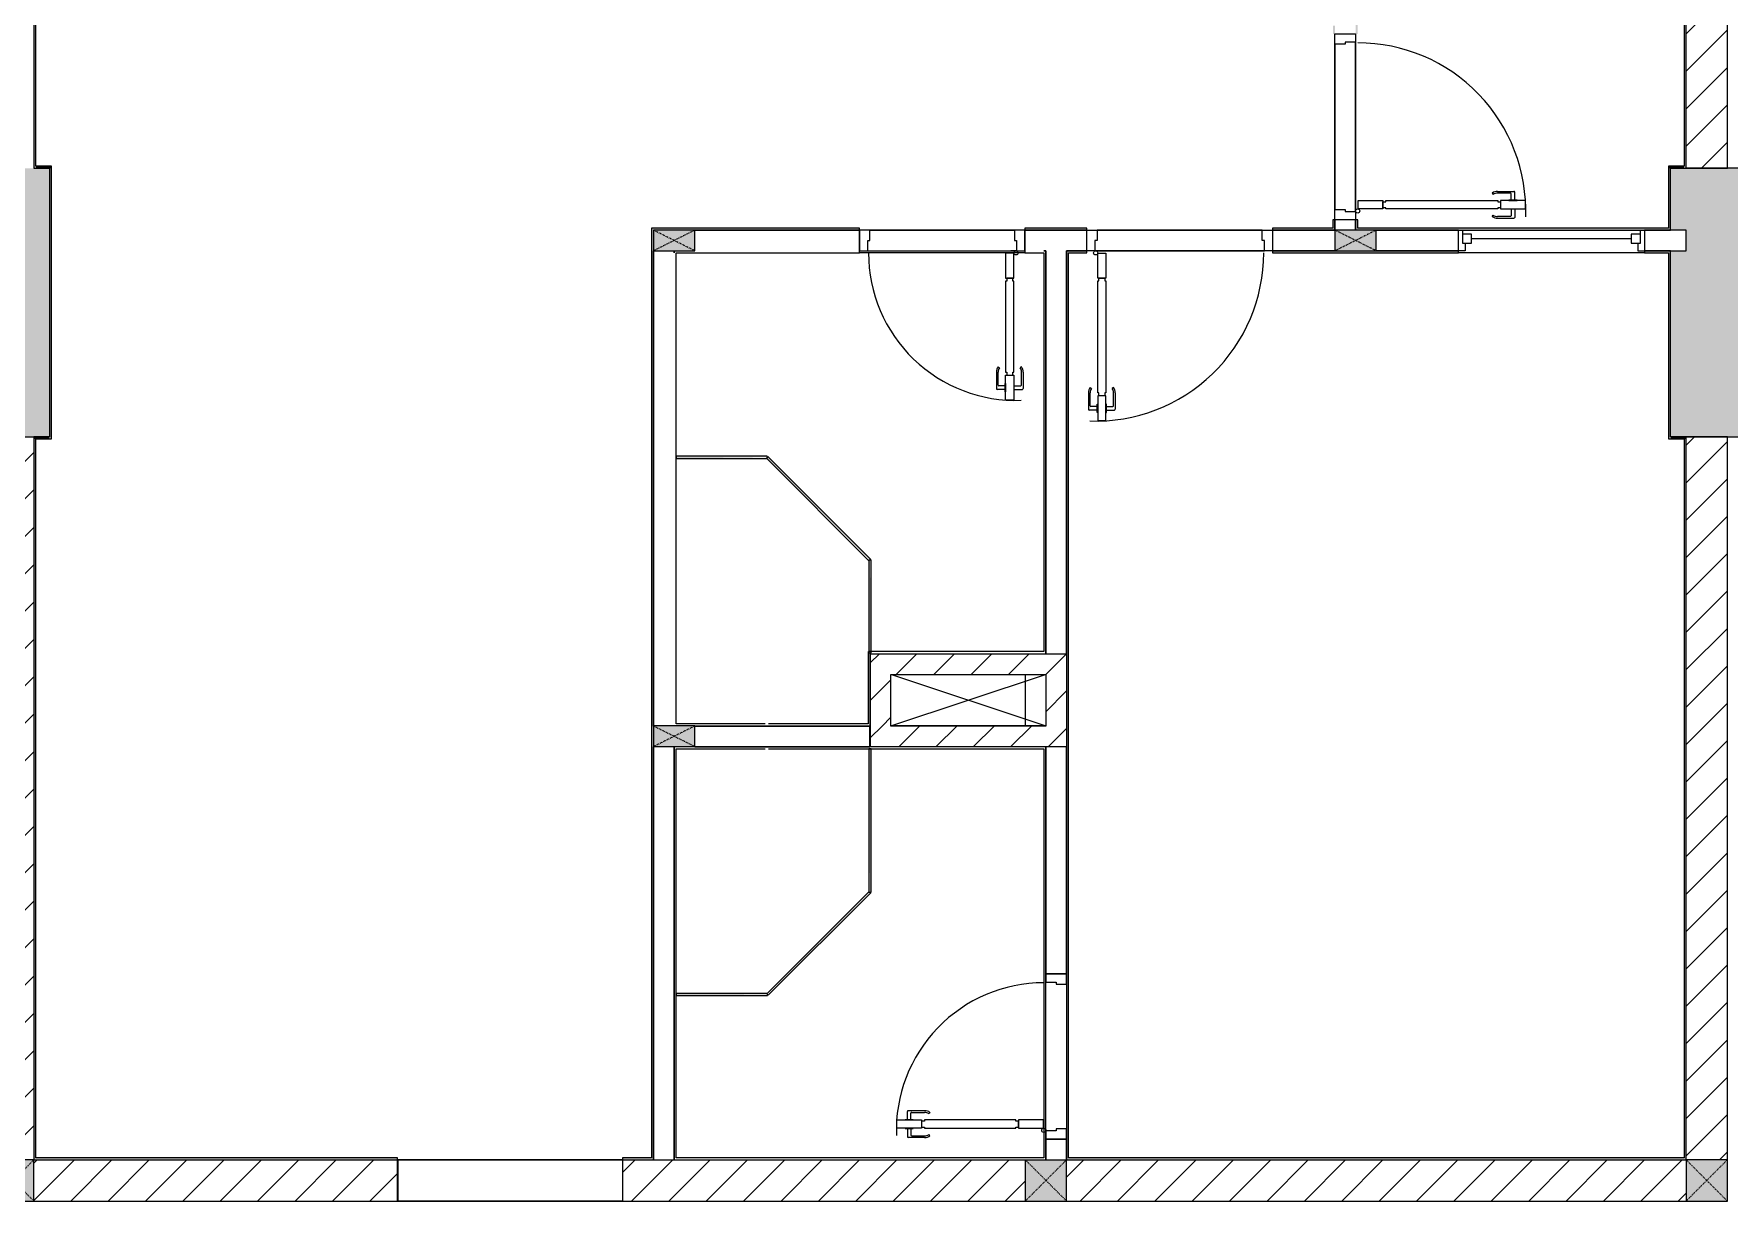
# Model space of a CAD drawing. Header units: millimetres. Extents: x 31499 to 223976, y 3719 to 80291.
# Drawn here: x 165874 to 174082, y 35537 to 41187 of the extents above; entities that cross this region are included whole.
import ezdxf

# ---------------------------------------------------------------- set-up
doc = ezdxf.new("R2010")
doc.units = ezdxf.units.MM
doc.linetypes.add('IMPORT-Dash _2_', pattern=[6, 3, -3])
for name, color, linetype, lineweight in [('0-2', 170, 'Continuous', 9), ('A-DETL-GENF-7', 170, 'Continuous', 9), ('A-DOOR-2', 170, 'Continuous', 9), ('A-FLOR-1', 170, 'Continuous', 9), ('A-GLAZ-5', 170, 'Continuous', 9), ('A-GLAZ-CURT-3', 170, 'Continuous', 9), ('A-WALL-1', 170, 'Continuous', 9), ('A-WALL-PATT-3', 170, 'Continuous', 9), ('A_1404_dwg-1', 170, 'Continuous', 9), ('I-WALL', 170, 'Continuous', 9), ('I-WALL-1', 170, 'Continuous', 9), ('S-COLS-1', 170, 'Continuous', 9), ('S-COLS-12', 170, 'IMPORT-Dash _2_', 9), ('S-COLS-2', 170, 'Continuous', 9), ('S-COLS-4', 170, 'Continuous', 9), ('S-COLS-HDLN-1', 170, 'IMPORT-Dash _2_', 9)]:
    doc.layers.add(name, color=color, linetype=linetype, lineweight=lineweight)
pattern_1 = [(45, (0, 0), (-90.50967, 90.50967), [])]

# ---------------------------------------------------------------- blocks, each defined once
blk = doc.blocks.new('A_1404_dwg_NCV_TKTC_KET CAU_rvt-1-TKTC_MB HOÀN THIỆN SÀN TẦNG 3-4-4819833-KeyPlan-CH2A_Tầng 3 - Tầng 8')
at = {"layer": 'S-COLS-1'}
for points in [[(69252.5, 39236.9), (69327.6, 39236.9), (69327.6, 40536.9), (68977.6, 40536.9), (68977.6, 39236.9), (69052.6, 39236.9)], [(77252.6, 39236.9), (77527.6, 39236.9), (77527.6, 40536.9), (77177.6, 40536.9), (77177.6, 40236.9), (77252.6, 40236.9), (77252.6, 40136.9), (77177.6, 40136.9), (77177.6, 39236.9)]]:
    blk.add_hatch(color=256, dxfattribs=at).paths.add_polyline_path(points)
at = {"layer": 'A-FLOR-1', "flags": 128}
blk.add_lwpolyline([(74052.6, 38086.9), (74052.6, 37837.4), (73402.6, 37837.4)], dxfattribs=at)
at = {"layer": 'S-COLS-2'}
blk.add_line((69052.6, 39236.9), (69252.6, 39236.9), dxfattribs=at)
at = {"layer": 'S-COLS-2', "flags": 128}
blk.add_lwpolyline([(77252.6, 39236.9), (77527.6, 39236.9), (77527.6, 40536.9), (77252.6, 40536.9)], dxfattribs=at)
blk = doc.blocks.new('A_1404_dwg_DOOR_CW_01 CANH MO-PANEL KINH - DIW_01-900x2200-CỬA GỖ VÂN LAMINATE-553375-TKTC_MB HOÀN THIỆN SÀN TẦNG 3-4-4819841-KeyPlan-CH2A_Tầng 3 - Tầng 8')
at = {"layer": 'A-DETL-GENF-7'}
for p, q in [((49614.6, 40123.9), (49614.6, 40203.4)), ((49657.6, 40207.4), (49618.6, 40207.4)), ((49622.6, 40186.4), (49622.6, 40123.9)), ((49657.6, 40190.4), (49626.6, 40190.4)), ((49701.6, 40207.4), (49740.6, 40207.4)), ((49701.6, 40190.4), (49732.6, 40190.4)), ((49736.6, 40186.4), (49736.6, 40123.9)), ((49744.6, 40123.9), (49744.6, 40203.4)), ((49622.7, 40098.1), (49629.3, 40102.7)), ((49736.4, 40098.1), (49729.9, 40102.7))]:
    blk.add_line(p, q, dxfattribs=at)
at = {"layer": 'A-DETL-GENF-7', "flags": 128}
for points in [[(49699.6, 40258.9), (49659.6, 40258.9), (49659.6, 40138.9), (49699.6, 40138.9)], [(49657.6, 40179.2), (49659.6, 40179.2), (49659.6, 40218.7), (49657.6, 40218.7)], [(49665.6, 39582.9), (49659.6, 39582.9), (49659.6, 40124.9), (49665.6, 40124.9), (49665.6, 40138.9), (49693.6, 40138.9), (49693.6, 40124.9), (49699.6, 40124.9), (49699.6, 39582.9), (49693.6, 39582.9), (49693.6, 39568.9), (49665.6, 39568.9)], [(49701.6, 40179.2), (49699.6, 40179.2), (49699.6, 40218.7), (49701.6, 40218.7)], [(49659.6, 39568.9), (49699.6, 39568.9), (49699.6, 39448.9), (49659.6, 39448.9)]]:
    blk.add_lwpolyline(points, close=True, dxfattribs=at)
at = {"layer": 'A-DETL-GENF-7'}
blk.add_circle((49709.6, 39446.9), 10, dxfattribs=at)
for centre, radius, start, end in [((49709.6, 39446.9), 814, 88, 180), ((49618.6, 40203.4), 4, 90, 180), ((49626.6, 40186.4), 4, 90, 180), ((49732.6, 40186.4), 4, 0, 90), ((49740.6, 40203.4), 4, 0, 90), ((49659.6, 40123.9), 45, 180, 215), ((49659.6, 40123.9), 37, 180, 215), ((49699.6, 40123.9), 37, 325, 0), ((49699.6, 40123.9), 45, 325, 0)]:
    blk.add_arc(centre, radius, start, end, dxfattribs=at)
at = {"layer": 'A-DOOR-2'}
blk.add_line((49709.6, 39436.9), (49684.6, 39436.9), dxfattribs=at)
at = {"layer": 'A-DOOR-2', "flags": 128}
for points in [[(48852.6, 39336.9), (48852.6, 39436.9), (48892.6, 39436.9), (48892.6, 39386.9), (48902.6, 39386.9), (48902.6, 39336.9)], [(49702.6, 39336.9), (49702.6, 39386.9), (49712.6, 39386.9), (49712.6, 39436.9), (49752.6, 39436.9), (49752.6, 39336.9)]]:
    blk.add_lwpolyline(points, close=True, dxfattribs=at)
blk = doc.blocks.new('A_1404_dwg_DOOR_CW_01 CANH MO-PANEL KINH - DIG_02-800x2200-CỬA NHÔM KÍNH-V57-TKTC_MB HOÀN THIỆN SÀN TẦNG 3-4-4819848-KeyPlan-CH2A_Tầng 3 - Tầng 8')
at = {"layer": 'A-DETL-GENF-7'}
for p, q in [((112413.8, 58419.2), (112418.3, 58412.6)), ((112439.6, 58427.3), (112519.1, 58427.3)), ((112502.1, 58419.3), (112439.6, 58419.3)), ((112506.1, 58384.3), (112506.1, 58415.3)), ((112523.1, 58384.3), (112523.1, 58423.3)), ((112413.8, 58305.4), (112418.3, 58312)), ((112502.1, 58305.3), (112439.6, 58305.3)), ((112439.6, 58297.3), (112519.1, 58297.3)), ((112506.1, 58340.3), (112506.1, 58309.3)), ((112523.1, 58340.3), (112523.1, 58301.3))]:
    blk.add_line(p, q, dxfattribs=at)
at = {"layer": 'A-DETL-GENF-7', "flags": 128}
for points in [[(111984.6, 58342.3), (111984.6, 58382.3), (111864.6, 58382.3), (111864.6, 58342.3)], [(111998.6, 58348.3), (111998.6, 58342.3), (112440.6, 58342.3), (112440.6, 58348.3), (112454.6, 58348.3), (112454.6, 58376.3), (112440.6, 58376.3), (112440.6, 58382.3), (111998.6, 58382.3), (111998.6, 58376.3), (111984.6, 58376.3), (111984.6, 58348.3)], [(112574.6, 58382.3), (112574.6, 58342.3), (112454.6, 58342.3), (112454.6, 58382.3)], [(112494.8, 58384.3), (112494.8, 58382.3), (112534.3, 58382.3), (112534.3, 58384.3)], [(112494.8, 58340.3), (112494.8, 58342.3), (112534.3, 58342.3), (112534.3, 58340.3)]]:
    blk.add_lwpolyline(points, close=True, dxfattribs=at)
at = {"layer": 'A-DETL-GENF-7'}
blk.add_circle((111862.6, 58392.3), 10, dxfattribs=at)
for centre, radius, start, end in [((111862.6, 58392.3), 714, 270, 2), ((112439.6, 58382.3), 45, 90, 125), ((112439.6, 58382.3), 37, 90, 125), ((112502.1, 58415.3), 4, 0, 90), ((112519.1, 58423.3), 4, 0, 90), ((112439.6, 58342.3), 45, 235, 270), ((112439.6, 58342.3), 37, 235, 270), ((112502.1, 58309.3), 4, 270, 0), ((112519.1, 58301.3), 4, 270, 0)]:
    blk.add_arc(centre, radius, start, end, dxfattribs=at)
at = {"layer": 'A-DOOR-2'}
blk.add_line((111852.6, 58392.3), (111852.6, 58367.3), dxfattribs=at)
at = {"layer": 'A-DOOR-2', "flags": 128}
for points in [[(111752.6, 58435.3), (111752.6, 58385.3), (111802.6, 58385.3), (111802.6, 58395.3), (111852.6, 58395.3), (111852.6, 58435.3)], [(111752.6, 57685.3), (111752.6, 57635.3), (111852.6, 57635.3), (111852.6, 57675.3), (111802.6, 57675.3), (111802.6, 57685.3)]]:
    blk.add_lwpolyline(points, close=True, dxfattribs=at)
blk = doc.blocks.new('A_1404_dwg_M_Fixed - 900 x 1400-901190-TKTC_MB HOÀN THIỆN SÀN TẦNG 3-4-4819850-KeyPlan-CH2A_Tầng 3 - Tầng 8')
at = {"layer": 'A-GLAZ-5'}
blk.add_line((111793.6, 60597.9), (111793.6, 61371.9), dxfattribs=at)
at = {"layer": 'A-GLAZ-5', "flags": 128}
for points in [[(111771.6, 61415.9), (111771.6, 61371.9), (111815.6, 61371.9), (111815.6, 61415.9), (111752.6, 61415.9), (111752.6, 61433.8)], [(111815.6, 61402.9), (111852.6, 61402.9), (111852.6, 61434.9)], [(111752.6, 60534.9), (111752.6, 60553.9), (111815.6, 60553.9), (111815.6, 60597.9), (111771.6, 60597.9), (111771.6, 60553.9)], [(111815.6, 60566.9), (111852.6, 60566.9), (111852.6, 60534.9)]]:
    blk.add_lwpolyline(points, dxfattribs=at)
blk = doc.blocks.new('A_1404_dwg_System Panel - Glazed-647900-TKTC_MB HOÀN THIỆN SÀN TẦNG 3-4-4819871-KeyPlan-CH2A_Tầng 3 - Tầng 8')
at = {"layer": 'A-GLAZ-CURT-3'}
blk.add_hatch(color=256, dxfattribs=at).paths.add_polyline_path([(65500, 32531.9), (65942.6, 32531.9), (65942.6, 32541.9), (65500, 32536.9)])
blk.add_line((65942.6, 32541.9), (65500, 32541.9), dxfattribs=at)
at = {"layer": 'A-GLAZ-CURT-3', "flags": 128}
blk.add_lwpolyline([(65502.1, 32531.9), (65942.6, 32531.9), (65942.6, 32541.9)], dxfattribs=at)
blk = doc.blocks.new('A_1404_dwg_System Panel - Glazed-579379-TKTC_MB HOÀN THIỆN SÀN TẦNG 3-4-4819872-KeyPlan-CH2A_Tầng 3 - Tầng 8')
at = {"layer": 'A-GLAZ-CURT-3'}
blk.add_hatch(color=256, dxfattribs=at).paths.add_polyline_path([(65007.7, 32037.6), (65500, 32536.9), (65496.5, 32540.5), (65004.2, 32041.1)])
blk.add_line((65496.5, 32540.5), (65000.7, 32044.7), dxfattribs=at)
at = {"layer": 'A-GLAZ-CURT-3', "flags": 128}
blk.add_lwpolyline([(65009.2, 32039.1), (65503.5, 32533.4), (65496.5, 32540.5)], dxfattribs=at)
blk = doc.blocks.new('A_1404_dwg_System Panel - Glazed-703244-TKTC_MB HOÀN THIỆN SÀN TẦNG 3-4-4819930-KeyPlan-CH2A_Tầng 3 - Tầng 8')
at = {"layer": 'A-GLAZ-CURT-3'}
blk.add_hatch(color=256, dxfattribs=at).paths.add_polyline_path([(73304.5, 37032.7), (73305.9, 37032.7), (73302.6, 37726.5), (73295.9, 37726.5), (73300.9, 37032.7)])
at = {"layer": 'A-GLAZ-CURT-3', "flags": 128}
blk.add_lwpolyline([(73305.9, 37032.7), (73305.9, 37726.5), (73295.9, 37726.5), (73295.9, 37032.7)], close=True, dxfattribs=at)
blk = doc.blocks.new('A_1404_dwg_System Panel - Glazed-901200-TKTC_MB HOÀN THIỆN SÀN TẦNG 3-4-4819874-KeyPlan-CH2A_Tầng 3 - Tầng 8')
at = {"layer": 'A-GLAZ-CURT-3'}
blk.add_hatch(color=256, dxfattribs=at).paths.add_polyline_path([(65502.3, 29931.5), (65942.6, 29931.5), (65942.6, 29941.5), (65502.3, 29936.5), (65502.3, 29933)])
blk.add_line((65942.6, 29941.5), (65504.4, 29941.5), dxfattribs=at)
at = {"layer": 'A-GLAZ-CURT-3', "flags": 128}
blk.add_lwpolyline([(65502.3, 29931.5), (65942.6, 29931.5), (65942.6, 29941.5)], dxfattribs=at)
blk = doc.blocks.new('A_1404_dwg_System Panel - Glazed-579637-TKTC_MB HOÀN THIỆN SÀN TẦNG 3-4-4819875-KeyPlan-CH2A_Tầng 3 - Tầng 8')
at = {"layer": 'A-GLAZ-CURT-3'}
blk.add_hatch(color=256, dxfattribs=at).paths.add_polyline_path([(65498.8, 29933), (65502.3, 29943.6), (65004.2, 30434.6), (65002.6, 30429.1), (65009.2, 30422.5)])
blk.add_line((65505.8, 29940), (65009.2, 30436.7), dxfattribs=at)
at = {"layer": 'A-GLAZ-CURT-3', "flags": 128}
blk.add_lwpolyline([(65000.7, 30431.1), (65498.8, 29933), (65505.8, 29940)], dxfattribs=at)
blk = doc.blocks.new('A_1404_dwg_System Panel - Glazed-1013752-TKTC_MB HOÀN THIỆN SÀN TẦNG 3-4-4819931-KeyPlan-CH2A_Tầng 3 - Tầng 8')
at = {"layer": 'A-GLAZ-CURT-3'}
blk.add_hatch(color=256, dxfattribs=at).paths.add_polyline_path([(73305.9, 38191.9), (73300.9, 38639.3), (73295.9, 38635.7), (73295.9, 38191.9), (73304.5, 38191.9)])
at = {"layer": 'A-GLAZ-CURT-3', "flags": 128}
blk.add_lwpolyline([(73295.9, 38639.3), (73295.9, 38191.9), (73305.9, 38191.9), (73305.9, 38639.3)], close=True, dxfattribs=at)
blk = doc.blocks.new('A_1404_dwg_G1_SOF - BO TRU - 100x200-745959-TKTC_MB HOÀN THIỆN SÀN TẦNG 3-4-4819847-KeyPlan-CH2A_Tầng 3 - Tầng 8')
at = {"layer": 'S-COLS-1'}
blk.add_hatch(color=256, dxfattribs=at).paths.add_polyline_path([(111052.6, 40036.9), (111052.6, 40236.9), (110952.6, 40236.9), (110952.6, 40036.9)])
at = {"layer": 'S-COLS-1', "flags": 128}
blk.add_lwpolyline([(110952.6, 40036.9), (111052.6, 40036.9), (111052.6, 40236.9), (110952.6, 40236.9)], close=True, dxfattribs=at)
at = {"layer": 'S-COLS-HDLN-1'}
for p, q in [((110952.6, 40036.9), (111052.6, 40236.9)), ((111052.6, 40036.9), (110952.6, 40236.9))]:
    blk.add_line(p, q, dxfattribs=at)
blk = doc.blocks.new('A_1404_dwg_DOOR_CW_01 CANH MO-PANEL KINH - DIG_01-900x2200-CỬA NHÔM KÍNH-901215-TKTC_MB HOÀN THIỆN SÀN TẦNG 3-4-4819898-KeyPlan-CH2A_Tầng 3 - Tầng 8')
at = {"layer": 'A-DETL-GENF-7'}
for p, q in [((37864.6, 68823.9), (37864.6, 68903.4)), ((37907.6, 68907.4), (37868.6, 68907.4)), ((37872.6, 68886.4), (37872.6, 68823.9)), ((37907.6, 68890.4), (37876.6, 68890.4)), ((37951.6, 68907.4), (37990.6, 68907.4)), ((37951.6, 68890.4), (37982.6, 68890.4)), ((37986.6, 68886.4), (37986.6, 68823.9)), ((37994.6, 68823.9), (37994.6, 68903.4)), ((37872.7, 68798.1), (37879.3, 68802.7)), ((37986.4, 68798.1), (37979.9, 68802.7))]:
    blk.add_line(p, q, dxfattribs=at)
at = {"layer": 'A-DETL-GENF-7', "flags": 128}
for points in [[(37949.6, 68958.9), (37909.6, 68958.9), (37909.6, 68838.9), (37949.6, 68838.9)], [(37907.6, 68879.2), (37909.6, 68879.2), (37909.6, 68918.7), (37907.6, 68918.7)], [(37951.6, 68879.2), (37949.6, 68879.2), (37949.6, 68918.7), (37951.6, 68918.7)], [(37915.6, 68282.9), (37909.6, 68282.9), (37909.6, 68824.9), (37915.6, 68824.9), (37915.6, 68838.9), (37943.6, 68838.9), (37943.6, 68824.9), (37949.6, 68824.9), (37949.6, 68282.9), (37943.6, 68282.9), (37943.6, 68268.9), (37915.6, 68268.9)], [(37909.6, 68268.9), (37949.6, 68268.9), (37949.6, 68148.9), (37909.6, 68148.9)]]:
    blk.add_lwpolyline(points, close=True, dxfattribs=at)
at = {"layer": 'A-DETL-GENF-7'}
blk.add_circle((37959.6, 68146.9), 10, dxfattribs=at)
for centre, radius, start, end in [((37959.6, 68146.9), 814, 88, 180), ((37868.6, 68903.4), 4, 90, 180), ((37876.6, 68886.4), 4, 90, 180), ((37982.6, 68886.4), 4, 0, 90), ((37990.6, 68903.4), 4, 0, 90), ((37909.6, 68823.9), 45, 180, 215), ((37909.6, 68823.9), 37, 180, 215), ((37949.6, 68823.9), 37, 325, 0), ((37949.6, 68823.9), 45, 325, 0)]:
    blk.add_arc(centre, radius, start, end, dxfattribs=at)
at = {"layer": 'A-DOOR-2'}
blk.add_line((37959.6, 68136.9), (37934.6, 68136.9), dxfattribs=at)
at = {"layer": 'A-DOOR-2', "flags": 128}
for points in [[(37102.6, 68036.9), (37102.6, 68136.9), (37142.6, 68136.9), (37142.6, 68086.9), (37152.6, 68086.9), (37152.6, 68036.9)], [(37952.6, 68036.9), (37952.6, 68086.9), (37962.6, 68086.9), (37962.6, 68136.9), (38002.6, 68136.9), (38002.6, 68036.9)]]:
    blk.add_lwpolyline(points, close=True, dxfattribs=at)
blk = doc.blocks.new('A_1404_dwg_NCV_TKTC_TANG 3 - 4_rvt-1-TKTC_MB HOÀN THIỆN SÀN TẦNG 3-4-4819943-KeyPlan-CH2A_Tầng 3 - Tầng 8')
at = {"layer": 'A-WALL-PATT-3'}
for points in [[(77242.6, 40536.9), (77252.6, 40536.9), (77252.6, 43836.9), (77242.6, 43836.9), (77242.6, 40546.9)], [(69252.6, 40536.9), (69262.6, 40536.9), (69262.6, 43826.9), (69252.6, 43826.9), (69252.6, 40546.9)], [(69337.6, 40536.9), (69337.6, 40546.9), (69262.6, 40546.9), (69262.6, 40536.9), (69327.6, 40536.9)], [(69337.6, 39226.9), (69337.6, 40536.9), (69327.6, 40536.9), (69327.6, 39226.9)], [(77242.6, 40536.9), (77242.6, 40546.9), (77167.6, 40546.9), (77167.6, 40536.9), (77177.6, 40536.9)], [(77177.6, 40246.9), (77177.6, 40536.9), (77167.6, 40536.9), (77167.6, 40246.9)], [(72252.6, 35747.4), (72252.6, 40246.9), (72242.6, 40246.9), (72242.6, 35747.4)], [(75662.6, 40236.9), (77177.6, 40236.9), (77177.6, 40246.9), (75662.6, 40246.9)], [(74262.6, 35736.9), (74262.6, 40136.9), (74252.6, 40136.9), (74252.9, 35736.9)], [(77177.6, 39226.9), (77177.6, 40126.9), (77167.6, 40126.9), (77167.6, 39226.9)], [(69252.6, 39226.9), (69327.6, 39226.9), (69327.6, 39236.9), (69252.6, 39236.9)], [(77242.6, 39226.9), (77252.6, 39226.9), (77252.6, 39236.9), (77177.6, 39236.9), (77177.6, 39226.9)], [(69252.6, 35747.4), (69262.6, 35747.4), (69262.6, 39226.9), (69252.6, 39226.9), (69252.6, 37335.7)], [(77252.6, 35746.9), (77252.6, 39226.9), (77242.6, 39226.9), (77242.6, 35746.9)], [(77252.6, 35736.9), (77252.6, 35746.9), (74262.6, 35746.9), (74262.6, 35736.9), (77242.6, 35736.9)]]:
    blk.add_hatch(color=256, dxfattribs=at).paths.add_polyline_path(points)
h = blk.add_hatch(color=256, dxfattribs=at)
h.paths.add_polyline_path([(75552.6, 40246.9), (75552.6, 40286.9), (75542.6, 40286.9), (75542.6, 40246.9)])
h.paths.add_polyline_path([(75552.6, 41186.9), (75552.6, 41226.9), (75542.6, 41226.9), (75542.6, 41186.9)])
h = blk.add_hatch(color=256, dxfattribs=at)
h.paths.add_polyline_path([(75652.6, 40236.9), (75662.6, 40236.9), (75662.6, 40286.9), (75652.6, 40286.9), (75652.6, 40246.9)])
h.paths.add_polyline_path([(75652.6, 41186.9), (75662.6, 41186.9), (75662.6, 41236.9), (75652.6, 41236.9), (75652.6, 41226.9)])
h = blk.add_hatch(color=256, dxfattribs=at)
h.paths.add_polyline_path([(74252.6, 40236.9), (74350.5, 40236.9), (74350.5, 40246.9), (74050.9, 40246.9), (74050.9, 40236.9)])
h.paths.add_polyline_path([(72452.6, 40236.9), (73250.9, 40236.9), (73250.9, 40246.9), (72252.6, 40246.9), (72252.6, 40236.9)])
h.paths.add_polyline_path([(75552.6, 40236.9), (75552.6, 40246.9), (75250.5, 40246.9), (75250.5, 40236.9), (75542.6, 40236.9)])
h = blk.add_hatch(color=256, dxfattribs=at)
h.paths.add_polyline_path([(77167.6, 40126.9), (77177.6, 40126.9), (77177.6, 40136.9), (77050.5, 40136.9), (77050.5, 40126.9)])
h.paths.add_polyline_path([(74262.6, 40126.9), (74350.5, 40126.9), (74350.5, 40136.9), (74262.6, 40136.9)])
h.paths.add_polyline_path([(76150.5, 40126.9), (76150.5, 40136.9), (75250.5, 40136.9), (75250.5, 40126.9), (75752.6, 40126.9)])
h = blk.add_hatch(color=256, dxfattribs=at)
h.paths.add_polyline_path([(72236, 35737.4), (72252.6, 35737.4), (72252.6, 35747.4), (72102.6, 35747.4), (72104.5, 35737.4)])
h.paths.add_polyline_path([(71012.6, 35737.4), (71012.6, 35747.4), (69252.6, 35747.4), (69252.6, 35737.4), (69262.6, 35737.4)])
at = {"layer": 'A-FLOR-1'}
for p, q in [((75652.6, 40326.9), (75652.6, 41146.9)), ((73290.9, 40136.9), (74010.9, 40136.9)), ((71012.6, 35737.4), (72102.6, 35737.4))]:
    blk.add_line(p, q, dxfattribs=at)
at = {"layer": 'A-FLOR-1', "flags": 128}
for points in [[(75552.6, 40336.9), (75552.6, 41136.9)], [(73300.9, 40236.9), (74000.9, 40236.9)], [(74400.5, 40236.9), (75200.5, 40236.9)], [(75210.5, 40136.9), (74390.5, 40136.9)]]:
    blk.add_lwpolyline(points, close=True, dxfattribs=at)
blk.add_lwpolyline([(72102.6, 35737.4), (71014.5, 35737.4), (71014.5, 35537.4), (72104.5, 35537.4), (72104.5, 35737.4)], dxfattribs=at)
at = {"layer": 'A-WALL-1'}
for p, q in [((75552.6, 40336.9), (75552.6, 41136.9)), ((75652.6, 41146.9), (75652.6, 40326.9)), ((73250.9, 40236.9), (72452.6, 40236.9)), ((73250.9, 40136.9), (73250.9, 40236.9)), ((73300.9, 40236.9), (74000.9, 40236.9)), ((74050.9, 40236.9), (74050.9, 40136.9)), ((74350.5, 40236.9), (74050.9, 40236.9)), ((74350.5, 40136.9), (74350.5, 40236.9)), ((74400.5, 40236.9), (75200.5, 40236.9)), ((75250.5, 40236.9), (75250.5, 40136.9)), ((75552.6, 40236.9), (75250.5, 40236.9)), ((75652.6, 40286.9), (75552.6, 40286.9)), ((75552.6, 40286.9), (75552.6, 40246.9)), ((75552.6, 40246.9), (75552.6, 40236.9)), ((75652.6, 40236.9), (75652.6, 40286.9)), ((72252.6, 40136.9), (72252.6, 37836.9)), ((72352.6, 40126.9), (72352.6, 40136.9)), ((74262.6, 40136.9), (74350.5, 40136.9)), ((75210.5, 40136.9), (74390.5, 40136.9)), ((75250.5, 40136.9), (75552.6, 40136.9)), ((75752.6, 40136.9), (76150.5, 40136.9)), ((77050.5, 40136.9), (77177.6, 40136.9)), ((74152.6, 35736.9), (74252.6, 35736.9))]:
    blk.add_line(p, q, dxfattribs=at)
at = {"layer": 'A-WALL-1', "flags": 128}
for points in [[(76150.5, 40136.9), (76150.5, 40236.9), (75752.6, 40236.9)], [(77177.6, 40136.9), (77252.6, 40136.9), (77252.6, 40236.9), (77050.5, 40236.9), (77050.5, 40136.9)], [(74142.6, 40136.9), (74152.6, 40136.9), (74152.6, 38186.9), (74252.6, 38186.9), (74252.6, 40136.9), (74262.6, 40136.9)], [(72452.6, 37736.9), (73300.5, 37736.9), (73300.5, 37836.9), (72452.6, 37836.9)], [(72252.6, 37736.9), (72252.6, 35737.4), (72352.6, 35737.4), (72352.6, 37736.9)], [(74252.6, 35736.9), (74252.6, 35836.9), (74152.6, 35836.9), (74152.6, 35736.9)]]:
    blk.add_lwpolyline(points, dxfattribs=at)
blk.add_lwpolyline([(74252.6, 36636.9), (74252.6, 37736.9), (74152.6, 37736.9), (74152.6, 36636.9)], close=True, dxfattribs=at)
at = {"layer": 'I-WALL'}
for p, q in [((72452.6, 40236.9), (73250.9, 40236.9)), ((74050.9, 40236.9), (74350.5, 40236.9)), ((75250.5, 40236.9), (75552.6, 40236.9)), ((75552.6, 40246.9), (75552.6, 40286.9)), ((75652.6, 40286.9), (75652.6, 40236.9)), ((74050.9, 40126.9), (73250.9, 40126.9)), ((74350.5, 40136.9), (74262.6, 40136.9)), ((75552.6, 40136.9), (75250.5, 40136.9)), ((76150.5, 40136.9), (75752.6, 40136.9)), ((77050.5, 40126.9), (76150.5, 40126.9)), ((77177.6, 40136.9), (77050.5, 40136.9))]:
    blk.add_line(p, q, dxfattribs=at)
at = {"layer": 'I-WALL-1'}
for p, q in [((75552.6, 40236.9), (75552.6, 40246.9)), ((72252.6, 37836.9), (72252.6, 40136.9)), ((72352.6, 40136.9), (72352.6, 40126.9)), ((72362.6, 39132.4), (72362.6, 39142.4)), ((73305.9, 38196.9), (73295.9, 38196.9)), ((72362.6, 36531.9), (72362.6, 36541.9))]:
    blk.add_line(p, q, dxfattribs=at)
at = {"layer": 'I-WALL-1', "flags": 128}
for points in [[(69252.6, 43826.9), (69252.6, 40536.9), (69262.6, 40536.9), (69327.6, 40536.9), (69327.6, 39236.9), (69252.6, 39236.9), (69252.6, 39226.9), (69252.6, 35747.4), (69252.6, 35737.4), (71012.6, 35737.4), (71012.6, 35747.4), (69262.6, 35747.4), (69262.6, 39226.9), (69327.6, 39226.9), (69337.6, 39226.9), (69337.6, 40536.9), (69337.6, 40546.9), (69262.6, 40546.9), (69262.6, 43826.9)], [(75752.6, 40236.9), (77177.6, 40236.9), (77177.6, 40246.9), (77177.6, 40536.9), (77242.6, 40536.9), (77252.6, 40536.9), (77252.6, 43836.9), (77242.6, 43836.9), (77177.6, 43836.9), (77177.6, 44336.9), (77167.6, 44336.9), (77167.6, 43836.9), (77167.6, 43826.9), (77242.6, 43826.9), (77242.6, 40546.9), (77167.6, 40546.9), (77167.6, 40536.9), (77167.6, 40246.9), (75662.6, 40246.9), (75662.6, 40286.9), (75652.6, 40286.9)], [(73250.9, 40236.9), (73250.9, 40246.9), (72252.6, 40246.9), (72242.6, 40246.9), (72242.6, 35747.4), (72102.6, 35747.4), (72102.6, 35737.4), (72252.6, 35737.4), (72252.6, 35747.4), (72252.6, 37736.9)], [(74350.5, 40236.9), (74350.5, 40246.9), (74050.9, 40246.9), (74050.9, 40236.9)], [(75552.6, 40286.9), (75542.6, 40286.9), (75542.6, 40246.9), (75250.5, 40246.9), (75250.5, 40236.9)], [(72362.6, 39142.4), (72362.6, 40126.9), (73250.9, 40126.9), (73250.9, 40136.9)], [(72452.6, 37836.9), (73302.6, 37836.9), (73302.6, 37846.9), (73302.6, 38186.9), (74142.6, 38186.9), (74152.6, 38186.9), (74152.6, 40136.9), (74142.6, 40136.9)], [(74050.9, 40136.9), (74050.9, 40126.9), (74142.6, 40126.9), (74142.6, 38196.9), (73305.9, 38196.9)], [(74262.6, 40136.9), (74252.6, 40136.9), (74252.6, 35736.9), (74262.6, 35736.9), (77252.6, 35736.9), (77252.6, 35746.9), (77252.6, 39226.9), (77252.6, 39236.9), (77177.6, 39236.9), (77177.6, 40126.9), (77177.6, 40136.9)], [(77050.5, 40136.9), (77050.5, 40126.9), (77167.6, 40126.9), (77167.6, 39226.9), (77177.6, 39226.9), (77242.6, 39226.9), (77242.6, 35746.9), (74262.6, 35746.9), (74262.6, 40126.9), (74350.5, 40126.9), (74350.5, 40136.9)], [(75250.5, 40136.9), (75250.5, 40126.9), (76150.5, 40126.9), (76150.5, 40136.9)], [(72793, 37846.9), (72362.6, 37846.9), (72362.6, 39132.4)], [(73292.6, 38196.9), (73292.6, 38186.9), (73292.6, 37846.9), (72809.2, 37846.9)], [(72352.6, 37736.9), (72352.6, 37726.9), (72352.6, 35746.9), (72352.6, 35736.9), (74052.9, 35736.9)], [(72809.2, 37726.9), (74142.6, 37726.9), (74142.6, 35746.9), (72362.6, 35746.9), (72362.6, 36531.9)], [(72362.6, 36541.9), (72362.6, 37726.9), (72793, 37726.9)], [(74152.6, 35736.9), (74152.6, 37736.9), (74142.6, 37736.9), (72452.6, 37736.9)], [(74052.9, 35736.9), (74142.6, 35736.9), (74152.6, 35736.9)]]:
    blk.add_lwpolyline(points, dxfattribs=at)
for name, p, rotation in [('A_1404_dwg_DOOR_CW_01 CANH MO-PANEL KINH - DIG_01-900x2200-CỬA NHÔM KÍNH-901215-TKTC_MB HOÀN THIỆN SÀN TẦNG 3-4-4819898-KeyPlan-CH2A_Tầng 3 - Tầng 8', (7515.6, 78289.5), 270), ('A_1404_dwg_G1_SOF - BO TRU - 100x200-745959-TKTC_MB HOÀN THIỆN SÀN TẦNG 3-4-4819847-KeyPlan-CH2A_Tầng 3 - Tầng 8', (112489.5, -70815.6), 90), ('A_1404_dwg_DOOR_CW_01 CANH MO-PANEL KINH - DIG_02-800x2200-CỬA NHÔM KÍNH-V57-TKTC_MB HOÀN THIỆN SÀN TẦNG 3-4-4819848-KeyPlan-CH2A_Tầng 3 - Tầng 8', (15615.6, 151989.5), 270), ('A_1404_dwg_DOOR_CW_01 CANH MO-PANEL KINH - DIW_01-900x2200-CỬA GỖ VÂN LAMINATE-553375-TKTC_MB HOÀN THIỆN SÀN TẦNG 3-4-4819841-KeyPlan-CH2A_Tầng 3 - Tầng 8', (124103.1, 79573.9), 180), ('A_1404_dwg_G1_SOF - BO TRU - 100x200-745959-TKTC_MB HOÀN THIỆN SÀN TẦNG 3-4-4819847-KeyPlan-CH2A_Tầng 3 - Tầng 8', (115789.5, -70815.6), 90), ('A_1404_dwg_M_Fixed - 900 x 1400-901190-TKTC_MB HOÀN THIỆN SÀN TẦNG 3-4-4819850-KeyPlan-CH2A_Tầng 3 - Tầng 8', (15615.6, 151989.5), 270), ('A_1404_dwg_System Panel - Glazed-901200-TKTC_MB HOÀN THIỆN SÀN TẦNG 3-4-4819874-KeyPlan-CH2A_Tầng 3 - Tầng 8', (138305.1, 69073.9), 180), ('A_1404_dwg_System Panel - Glazed-579637-TKTC_MB HOÀN THIỆN SÀN TẦNG 3-4-4819875-KeyPlan-CH2A_Tầng 3 - Tầng 8', (138305.1, 69073.9), 180), ('A_1404_dwg_G1_SOF - BO TRU - 100x200-745959-TKTC_MB HOÀN THIỆN SÀN TẦNG 3-4-4819847-KeyPlan-CH2A_Tầng 3 - Tầng 8', (112489.5, -73215.6), 90), ('A_1404_dwg_System Panel - Glazed-579379-TKTC_MB HOÀN THIỆN SÀN TẦNG 3-4-4819872-KeyPlan-CH2A_Tầng 3 - Tầng 8', (138305.1, 69073.9), 180), ('A_1404_dwg_DOOR_CW_01 CANH MO-PANEL KINH - DIG_02-800x2200-CỬA NHÔM KÍNH-V57-TKTC_MB HOÀN THIỆN SÀN TẦNG 3-4-4819848-KeyPlan-CH2A_Tầng 3 - Tầng 8', (186005.1, 94272.2), 180), ('A_1404_dwg_System Panel - Glazed-647900-TKTC_MB HOÀN THIỆN SÀN TẦNG 3-4-4819871-KeyPlan-CH2A_Tầng 3 - Tầng 8', (138305.1, 69073.9), 180)]:
    blk.add_blockref(name, p, dxfattribs=dict(rotation=rotation))
for name in ['A_1404_dwg_System Panel - Glazed-1013752-TKTC_MB HOÀN THIỆN SÀN TẦNG 3-4-4819931-KeyPlan-CH2A_Tầng 3 - Tầng 8', 'A_1404_dwg_System Panel - Glazed-703244-TKTC_MB HOÀN THIỆN SÀN TẦNG 3-4-4819930-KeyPlan-CH2A_Tầng 3 - Tầng 8']:
    blk.add_blockref(name, (0, 0))
blk = doc.blocks.new('A_1404_dwg_G1_SOF - BO TRU - 200x200-V26-TKTC_MB HOÀN THIỆN SÀN TẦNG 3-4-4820005-KeyPlan-CH2A_Tầng 3 - Tầng 8')
at = {"layer": 'S-COLS-12'}
blk.add_hatch(color=256, dxfattribs=at).paths.add_polyline_path([(74252.9, 35537.4), (74252.6, 35736.9), (74052.9, 35736.9), (74052.9, 35537.4)])
at = {"layer": 'S-COLS-4', "flags": 128}
blk.add_lwpolyline([(74052.9, 35736.9), (74052.9, 35537.4), (74252.9, 35537.4), (74252.9, 35736.9)], dxfattribs=at)
at = {"layer": 'S-COLS-HDLN-1'}
for p, q in [((74252.6, 35737), (74052.9, 35537.4)), ((74053.3, 35736.9), (74252.9, 35537.4))]:
    blk.add_line(p, q, dxfattribs=at)
blk = doc.blocks.new('A_1404_dwg_G1_SOF - BO TRU - 200x200-V27-TKTC_MB HOÀN THIỆN SÀN TẦNG 3-4-4820006-KeyPlan-CH2A_Tầng 3 - Tầng 8')
at = {"layer": 'S-COLS-12'}
blk.add_hatch(color=256, dxfattribs=at).paths.add_polyline_path([(77452.6, 35537.4), (77452.6, 35737.4), (77252.6, 35736.9), (77252.6, 35537.4)])
at = {"layer": 'S-COLS-4', "flags": 128}
blk.add_lwpolyline([(77252.6, 35736.9), (77252.6, 35537.4), (77452.6, 35537.4), (77452.6, 35737.4), (77252.6, 35737.4)], dxfattribs=at)
at = {"layer": 'S-COLS-HDLN-1'}
for p, q in [((77452.6, 35737.4), (77252.6, 35537.4)), ((77252.6, 35737.4), (77452.6, 35537.4))]:
    blk.add_line(p, q, dxfattribs=at)
blk = doc.blocks.new('A_1404_dwg_G1_SOF - BO TRU - 200x200-V17-TKTC_MB HOÀN THIỆN SÀN TẦNG 3-4-4819996-KeyPlan-CH2A_Tầng 3 - Tầng 8')
at = {"layer": 'S-COLS-12'}
blk.add_hatch(color=256, dxfattribs=at).paths.add_polyline_path([(69252.6, 23336.9), (69252.6, 23336.9), (69252.6, 23536.9), (69052.6, 23536.9), (69052.6, 23336.9)])
at = {"layer": 'S-COLS-4', "flags": 128}
blk.add_lwpolyline([(69252.6, 23536.9), (69052.6, 23536.9), (69052.6, 23336.9), (69252.6, 23336.9), (69252.6, 23536.9)], dxfattribs=at)
at = {"layer": 'S-COLS-HDLN-1'}
for p, q in [((69252.6, 23536.9), (69052.6, 23336.9)), ((69052.6, 23536.9), (69252.6, 23336.9))]:
    blk.add_line(p, q, dxfattribs=at)
blk = doc.blocks.new('A_1404_dwg-4819832-KeyPlan-CH2A_Tầng 3 - Tầng 8')
at = {"layer": 'A-WALL-PATT-3'}
h = blk.add_hatch(dxfattribs=at)
h.set_pattern_fill('FP_31', color=256, style=0, pattern_type=2)
h.set_pattern_definition(pattern_1)
h.paths.add_polyline_path([(77252.6, 40536.9), (77452.6, 40536.9), (77452.6, 43837), (77252.6, 43836.9), (77252.6, 41376.1)])
h = blk.add_hatch(dxfattribs=at)
h.set_pattern_fill('FP_31', color=256, style=0, pattern_type=2)
h.set_pattern_definition(pattern_1)
h.paths.add_polyline_path([(69252.6, 35737.4), (69252.5, 39236.9), (69052.6, 39236.9), (69052.6, 35737.4)])
h = blk.add_hatch(dxfattribs=at)
h.set_pattern_fill('FP_31', color=256, style=0, pattern_type=2)
h.set_pattern_definition(pattern_1)
h.paths.add_polyline_path([(77452.6, 35737.4), (77452.6, 39236.9), (77252.6, 39236.9), (77252.6, 35737.4)])
h = blk.add_hatch(dxfattribs=at)
h.set_pattern_fill('FP_31', color=256, style=0, pattern_type=2)
h.set_pattern_definition(pattern_1)
h.paths.add_polyline_path([(73302.6, 37836.9), (73402.6, 37836.9), (73402.6, 38186.9), (73302.6, 38186.9), (73302.6, 38086.9)])
h = blk.add_hatch(dxfattribs=at)
h.set_pattern_fill('FP_31', color=256, style=0, pattern_type=2)
h.set_pattern_definition(pattern_1)
h.paths.add_polyline_path([(74152.6, 38086.9), (74252.6, 38086.9), (74250.4, 38186.9), (73402.6, 38186.9), (73402.6, 38086.9)])
h = blk.add_hatch(dxfattribs=at)
h.set_pattern_fill('FP_31', color=256, style=0, pattern_type=2)
h.set_pattern_definition(pattern_1)
h.paths.add_polyline_path([(74152.6, 37836.9), (74252.6, 37836.9), (74251, 38086.9), (74152.6, 38086.9)])
h = blk.add_hatch(dxfattribs=at)
h.set_pattern_fill('FP_31', color=256, style=0, pattern_type=2)
h.set_pattern_definition(pattern_1)
h.paths.add_polyline_path([(73302.6, 37736.9), (74252.6, 37737), (74252.6, 37836.9), (73302.6, 37836.9)])
h = blk.add_hatch(dxfattribs=at)
h.set_pattern_fill('FP_31', color=256, style=0, pattern_type=2)
h.set_pattern_definition(pattern_1)
h.paths.add_polyline_path([(74052.9, 35537.4), (74052.9, 35736.9), (72104.5, 35736.9), (72104.5, 35537.4), (72236, 35537.4)])
h.paths.add_polyline_path([(77252.6, 35537.4), (77252.6, 35736.9), (74252.9, 35736.9), (74252.9, 35537.4), (74587.3, 35537.4)])
h.paths.add_polyline_path([(69252.6, 35537.4), (71012.6, 35537.4), (71012.6, 35737.4), (69252.6, 35736.8)])
h.paths.add_polyline_path([(66052.9, 35537.4), (66202.6, 35537.4), (66202.6, 35736.9), (66052.9, 35736.9)])
h.paths.add_polyline_path([(64052.6, 35537.4), (65852.9, 35537.4), (65852.9, 35736.9), (61052.6, 35736.9), (61052.6, 35537.4), (64042.6, 35537.4)])
h.paths.add_polyline_path([(68724.2, 35537.4), (69052.6, 35537.4), (69052.6, 35736.9), (67292.6, 35736.9), (67292.6, 35537.4)])
h.paths.add_polyline_path([(58002.6, 35537.4), (58002.6, 35736.9), (56652.6, 35736.9), (56652.6, 35537.4), (56998.1, 35537.4)])
h.paths.add_polyline_path([(52502.6, 35537.4), (52652.6, 35537.4), (52652.2, 35736.9), (52502.6, 35736.9)])
h.paths.add_polyline_path([(55842.6, 35537.4), (56452.6, 35537.4), (56452.6, 35736.9), (52852.6, 35736.9), (52852.6, 35537.4)])
h.paths.add_polyline_path([(60852.6, 35537.4), (60852.6, 35736.9), (59092.6, 35733.2), (59092.6, 35537.4)])
h.paths.add_polyline_path([(51135.1, 35537.4), (51412.6, 35537.4), (51412.6, 35736.9), (49652.9, 35736.9), (49652.9, 35537.4), (50892.6, 35537.4)])
h.paths.add_polyline_path([(49452.9, 35537.4), (49452.9, 35736.9), (44652.6, 35736.9), (44652.6, 35537.4), (45272.1, 35537.4)])
at = {"layer": '0-2', "flags": 128}
blk.add_lwpolyline([(73405.2, 38086.9), (74152.6, 37837.4), (73402.6, 37837.4), (74150.1, 38086.9)], dxfattribs=at)
at = {"layer": 'A-FLOR-1'}
blk.add_line((72102.6, 35537.4), (71012.6, 35537.4), dxfattribs=at)
at = {"layer": 'A-WALL-1'}
for p, q in [((77452.6, 40536.9), (77452.6, 43836.9)), ((77252.6, 40536.9), (77452.6, 40536.9)), ((77452.6, 39236.9), (77252.6, 39236.9)), ((77452.6, 35737.4), (77452.6, 39236.9)), ((73302.6, 38186.9), (73302.6, 37736.9)), ((72102.6, 35537.4), (74052.9, 35537.4)), ((74252.9, 35537.4), (77252.6, 35537.4))]:
    blk.add_line(p, q, dxfattribs=at)
at = {"layer": 'A-WALL-1', "flags": 128}
blk.add_lwpolyline([(74152.6, 37836.9), (73402.6, 37836.9), (73402.6, 38086.9), (74152.6, 38086.9)], close=True, dxfattribs=at)
blk.add_lwpolyline([(69252.6, 35537.4), (71012.6, 35537.4), (71012.6, 35737.4)], dxfattribs=at)
for name, p in [('A_1404_dwg_NCV_TKTC_KET CAU_rvt-1-TKTC_MB HOÀN THIỆN SÀN TẦNG 3-4-4819833-KeyPlan-CH2A_Tầng 3 - Tầng 8', (0, 0)), ('A_1404_dwg_NCV_TKTC_TANG 3 - 4_rvt-1-TKTC_MB HOÀN THIỆN SÀN TẦNG 3-4-4819943-KeyPlan-CH2A_Tầng 3 - Tầng 8', (0, 0)), ('A_1404_dwg_G1_SOF - BO TRU - 200x200-V17-TKTC_MB HOÀN THIỆN SÀN TẦNG 3-4-4819996-KeyPlan-CH2A_Tầng 3 - Tầng 8', (0, 12200.4)), ('A_1404_dwg_G1_SOF - BO TRU - 200x200-V26-TKTC_MB HOÀN THIỆN SÀN TẦNG 3-4-4820005-KeyPlan-CH2A_Tầng 3 - Tầng 8', (0, 0)), ('A_1404_dwg_G1_SOF - BO TRU - 200x200-V27-TKTC_MB HOÀN THIỆN SÀN TẦNG 3-4-4820006-KeyPlan-CH2A_Tầng 3 - Tầng 8', (0, 0))]:
    blk.add_blockref(name, p)

msp = doc.modelspace()

# ---------------------------------------------------------------- block references
at = {"layer": 'A_1404_dwg-1'}
msp.add_blockref('A_1404_dwg-4819832-KeyPlan-CH2A_Tầng 3 - Tầng 8', (96621.6, 0), dxfattribs=at)

doc.saveas('drawing.dxf')
